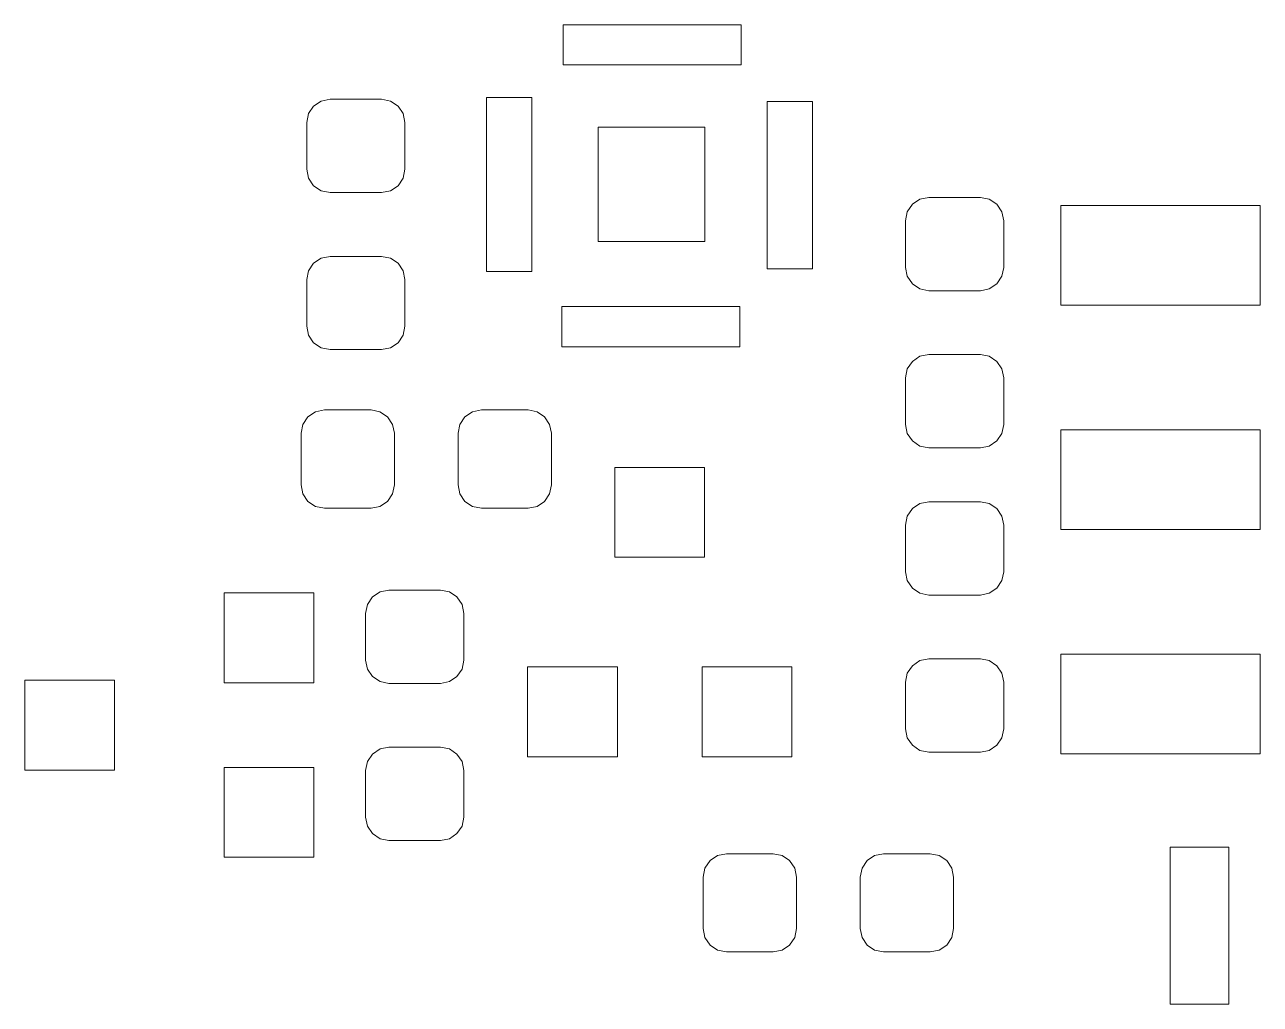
# Model space of a CAD drawing. Header units: millimetres. Extents: x -38 to 35, y -96 to 126.
# Drawn here: x -37.5 to -24.92, y -88.45 to -78.47 of the extents above; entities that cross this region are included whole.
import ezdxf

# ---------------------------------------------------------------- set-up
doc = ezdxf.new("R2010")
doc.units = ezdxf.units.MM
doc.header["$MEASUREMENT"] = 0
doc.layers.add('Layer 1', color=7, linetype='Continuous')

msp = doc.modelspace()

# ---------------------------------------------------------------- linework, layer by layer
at = {"layer": 'Layer 1', "color": 250, "lineweight": 20}
for points in [[(-30.2061, -78.8818), (-30.2061, -78.8818), (-32.0186, -78.8818), (-32.0186, -78.8818), (-32.0186, -78.8818), (-32.0186, -78.8818), (-32.0186, -78.4716), (-32.0186, -78.4716), (-32.0186, -78.4716), (-32.0186, -78.4716), (-30.2061, -78.4716), (-30.2061, -78.4716), (-30.2061, -78.4716), (-30.2061, -78.4716), (-30.2061, -78.8818), (-30.2061, -78.8818)], [(-32.3361, -80.9852), (-32.3361, -80.9852), (-32.7991, -80.9852), (-32.7991, -80.9852), (-32.7991, -80.9852), (-32.7991, -80.9852), (-32.7991, -79.2124), (-32.7991, -79.2124), (-32.7991, -79.2124), (-32.7991, -79.2124), (-32.3361, -79.2124), (-32.3361, -79.2124), (-32.3361, -79.2124), (-32.3361, -79.2124), (-32.3361, -80.9852), (-32.3361, -80.9852)], [(-29.4785, -80.9586), (-29.4785, -80.9586), (-29.9415, -80.9586), (-29.9415, -80.9586), (-29.9415, -80.9586), (-29.9415, -80.9586), (-29.9415, -79.2521), (-29.9415, -79.2521), (-29.9415, -79.2521), (-29.9415, -79.2521), (-29.4785, -79.2521), (-29.4785, -79.2521), (-29.4785, -79.2521), (-29.4785, -79.2521), (-29.4785, -80.9586), (-29.4785, -80.9586)], [(-30.5765, -80.6808), (-30.5765, -80.6808), (-31.6613, -80.6808), (-31.6613, -80.6808), (-31.6613, -80.6808), (-31.6613, -80.6808), (-31.6613, -79.5166), (-31.6613, -79.5166), (-31.6613, -79.5166), (-31.6613, -79.5166), (-30.5765, -79.5166), (-30.5765, -79.5166), (-30.5765, -79.5166), (-30.5765, -79.5166), (-30.5765, -80.6808), (-30.5765, -80.6808)], [(-30.2193, -81.7525), (-30.2193, -81.7525), (-32.0318, -81.7525), (-32.0318, -81.7525), (-32.0318, -81.7525), (-32.0318, -81.7525), (-32.0318, -81.3423), (-32.0318, -81.3423), (-32.0318, -81.3423), (-32.0318, -81.3423), (-30.2193, -81.3423), (-30.2193, -81.3423), (-30.2193, -81.3423), (-30.2193, -81.3423), (-30.2193, -81.7525), (-30.2193, -81.7525)]]:
    msp.add_open_spline(points, degree=3, knots=[0, 0, 0, 0, 0.2, 0.2, 0.2, 0.2, 0.4, 0.4, 0.4, 0.4, 0.6, 0.6, 0.6, 0.6, 1, 1, 1, 1], dxfattribs=at)
at = {"layer": 'Layer 1', "lineweight": 9}
for points, knots in [([(-33.8678, -80.181), (-33.8678, -80.181), (-33.7769, -80.1629), (-33.7769, -80.1629), (-33.7769, -80.1629), (-33.7769, -80.1629), (-33.6999, -80.1114), (-33.6999, -80.1114), (-33.6999, -80.1114), (-33.6999, -80.1114), (-33.6484, -80.0344), (-33.6484, -80.0344), (-33.6484, -80.0344), (-33.6484, -80.0344), (-33.6303, -79.9435), (-33.6303, -79.9435), (-33.6303, -79.9435), (-33.6303, -79.9435), (-33.6303, -79.4685), (-33.6303, -79.4685), (-33.6303, -79.4685), (-33.6303, -79.4685), (-33.6484, -79.3776), (-33.6484, -79.3776), (-33.6484, -79.3776), (-33.6484, -79.3776), (-33.6999, -79.3006), (-33.6999, -79.3006), (-33.6999, -79.3006), (-33.6999, -79.3006), (-33.7769, -79.2491), (-33.7769, -79.2491), (-33.7769, -79.2491), (-33.7769, -79.2491), (-33.8678, -79.231), (-33.8678, -79.231), (-33.8678, -79.231), (-33.8678, -79.231), (-34.3928, -79.231), (-34.3928, -79.231), (-34.3928, -79.231), (-34.3928, -79.231), (-34.4837, -79.2491), (-34.4837, -79.2491), (-34.4837, -79.2491), (-34.4837, -79.2491), (-34.5607, -79.3006), (-34.5607, -79.3006), (-34.5607, -79.3006), (-34.5607, -79.3006), (-34.6122, -79.3776), (-34.6122, -79.3776), (-34.6122, -79.3776), (-34.6122, -79.3776), (-34.6303, -79.4685), (-34.6303, -79.4685), (-34.6303, -79.4685), (-34.6303, -79.4685), (-34.6303, -79.9435), (-34.6303, -79.9435), (-34.6303, -79.9435), (-34.6303, -79.9435), (-34.6122, -80.0344), (-34.6122, -80.0344), (-34.6122, -80.0344), (-34.6122, -80.0344), (-34.5607, -80.1114), (-34.5607, -80.1114), (-34.5607, -80.1114), (-34.5607, -80.1114), (-34.4837, -80.1629), (-34.4837, -80.1629), (-34.4837, -80.1629), (-34.4837, -80.1629), (-34.3928, -80.181), (-34.3928, -80.181), (-34.3928, -80.181), (-34.3928, -80.181), (-33.8678, -80.181), (-33.8678, -80.181)], [0, 0, 0, 0, 0.047619, 0.047619, 0.047619, 0.047619, 0.0952381, 0.0952381, 0.0952381, 0.0952381, 0.1428571, 0.1428571, 0.1428571, 0.1428571, 0.1904762, 0.1904762, 0.1904762, 0.1904762, 0.2380952, 0.2380952, 0.2380952, 0.2380952, 0.2857143, 0.2857143, 0.2857143, 0.2857143, 0.3333333, 0.3333333, 0.3333333, 0.3333333, 0.3809524, 0.3809524, 0.3809524, 0.3809524, 0.4285714, 0.4285714, 0.4285714, 0.4285714, 0.4761905, 0.4761905, 0.4761905, 0.4761905, 0.5238095, 0.5238095, 0.5238095, 0.5238095, 0.5714286, 0.5714286, 0.5714286, 0.5714286, 0.6190476, 0.6190476, 0.6190476, 0.6190476, 0.6666667, 0.6666667, 0.6666667, 0.6666667, 0.7142857, 0.7142857, 0.7142857, 0.7142857, 0.7619048, 0.7619048, 0.7619048, 0.7619048, 0.8095238, 0.8095238, 0.8095238, 0.8095238, 0.8571429, 0.8571429, 0.8571429, 0.8571429, 0.9047619, 0.9047619, 0.9047619, 0.9047619, 1, 1, 1, 1]), ([(-27.7678, -81.181), (-27.7678, -81.181), (-27.6769, -81.1629), (-27.6769, -81.1629), (-27.6769, -81.1629), (-27.6769, -81.1629), (-27.5999, -81.1114), (-27.5999, -81.1114), (-27.5999, -81.1114), (-27.5999, -81.1114), (-27.5484, -81.0344), (-27.5484, -81.0344), (-27.5484, -81.0344), (-27.5484, -81.0344), (-27.5303, -80.9435), (-27.5303, -80.9435), (-27.5303, -80.9435), (-27.5303, -80.9435), (-27.5303, -80.4685), (-27.5303, -80.4685), (-27.5303, -80.4685), (-27.5303, -80.4685), (-27.5484, -80.3776), (-27.5484, -80.3776), (-27.5484, -80.3776), (-27.5484, -80.3776), (-27.5999, -80.3006), (-27.5999, -80.3006), (-27.5999, -80.3006), (-27.5999, -80.3006), (-27.6769, -80.2491), (-27.6769, -80.2491), (-27.6769, -80.2491), (-27.6769, -80.2491), (-27.7678, -80.231), (-27.7678, -80.231), (-27.7678, -80.231), (-27.7678, -80.231), (-28.2928, -80.231), (-28.2928, -80.231), (-28.2928, -80.231), (-28.2928, -80.231), (-28.3837, -80.2491), (-28.3837, -80.2491), (-28.3837, -80.2491), (-28.3837, -80.2491), (-28.4607, -80.3006), (-28.4607, -80.3006), (-28.4607, -80.3006), (-28.4607, -80.3006), (-28.5122, -80.3776), (-28.5122, -80.3776), (-28.5122, -80.3776), (-28.5122, -80.3776), (-28.5303, -80.4685), (-28.5303, -80.4685), (-28.5303, -80.4685), (-28.5303, -80.4685), (-28.5303, -80.9435), (-28.5303, -80.9435), (-28.5303, -80.9435), (-28.5303, -80.9435), (-28.5122, -81.0344), (-28.5122, -81.0344), (-28.5122, -81.0344), (-28.5122, -81.0344), (-28.4607, -81.1114), (-28.4607, -81.1114), (-28.4607, -81.1114), (-28.4607, -81.1114), (-28.3837, -81.1629), (-28.3837, -81.1629), (-28.3837, -81.1629), (-28.3837, -81.1629), (-28.2928, -81.181), (-28.2928, -81.181), (-28.2928, -81.181), (-28.2928, -81.181), (-27.7678, -81.181), (-27.7678, -81.181)], [0, 0, 0, 0, 0.047619, 0.047619, 0.047619, 0.047619, 0.0952381, 0.0952381, 0.0952381, 0.0952381, 0.1428571, 0.1428571, 0.1428571, 0.1428571, 0.1904762, 0.1904762, 0.1904762, 0.1904762, 0.2380952, 0.2380952, 0.2380952, 0.2380952, 0.2857143, 0.2857143, 0.2857143, 0.2857143, 0.3333333, 0.3333333, 0.3333333, 0.3333333, 0.3809524, 0.3809524, 0.3809524, 0.3809524, 0.4285714, 0.4285714, 0.4285714, 0.4285714, 0.4761905, 0.4761905, 0.4761905, 0.4761905, 0.5238095, 0.5238095, 0.5238095, 0.5238095, 0.5714286, 0.5714286, 0.5714286, 0.5714286, 0.6190476, 0.6190476, 0.6190476, 0.6190476, 0.6666667, 0.6666667, 0.6666667, 0.6666667, 0.7142857, 0.7142857, 0.7142857, 0.7142857, 0.7619048, 0.7619048, 0.7619048, 0.7619048, 0.8095238, 0.8095238, 0.8095238, 0.8095238, 0.8571429, 0.8571429, 0.8571429, 0.8571429, 0.9047619, 0.9047619, 0.9047619, 0.9047619, 1, 1, 1, 1]), ([(-24.9163, -80.312), (-24.9163, -80.312), (-26.9483, -80.312), (-26.9483, -80.312), (-26.9483, -80.312), (-26.9483, -80.312), (-26.9483, -81.328), (-26.9483, -81.328), (-26.9483, -81.328), (-26.9483, -81.328), (-24.9163, -81.328), (-24.9163, -81.328), (-24.9163, -81.328), (-24.9163, -81.328), (-24.9163, -80.312), (-24.9163, -80.312)], [0, 0, 0, 0, 0.2, 0.2, 0.2, 0.2, 0.4, 0.4, 0.4, 0.4, 0.6, 0.6, 0.6, 0.6, 1, 1, 1, 1]), ([(-33.8678, -81.781), (-33.8678, -81.781), (-33.7769, -81.7629), (-33.7769, -81.7629), (-33.7769, -81.7629), (-33.7769, -81.7629), (-33.6999, -81.7114), (-33.6999, -81.7114), (-33.6999, -81.7114), (-33.6999, -81.7114), (-33.6484, -81.6344), (-33.6484, -81.6344), (-33.6484, -81.6344), (-33.6484, -81.6344), (-33.6303, -81.5435), (-33.6303, -81.5435), (-33.6303, -81.5435), (-33.6303, -81.5435), (-33.6303, -81.0685), (-33.6303, -81.0685), (-33.6303, -81.0685), (-33.6303, -81.0685), (-33.6484, -80.9776), (-33.6484, -80.9776), (-33.6484, -80.9776), (-33.6484, -80.9776), (-33.6999, -80.9006), (-33.6999, -80.9006), (-33.6999, -80.9006), (-33.6999, -80.9006), (-33.7769, -80.8491), (-33.7769, -80.8491), (-33.7769, -80.8491), (-33.7769, -80.8491), (-33.8678, -80.831), (-33.8678, -80.831), (-33.8678, -80.831), (-33.8678, -80.831), (-34.3928, -80.831), (-34.3928, -80.831), (-34.3928, -80.831), (-34.3928, -80.831), (-34.4837, -80.8491), (-34.4837, -80.8491), (-34.4837, -80.8491), (-34.4837, -80.8491), (-34.5607, -80.9006), (-34.5607, -80.9006), (-34.5607, -80.9006), (-34.5607, -80.9006), (-34.6122, -80.9776), (-34.6122, -80.9776), (-34.6122, -80.9776), (-34.6122, -80.9776), (-34.6303, -81.0685), (-34.6303, -81.0685), (-34.6303, -81.0685), (-34.6303, -81.0685), (-34.6303, -81.5435), (-34.6303, -81.5435), (-34.6303, -81.5435), (-34.6303, -81.5435), (-34.6122, -81.6344), (-34.6122, -81.6344), (-34.6122, -81.6344), (-34.6122, -81.6344), (-34.5607, -81.7114), (-34.5607, -81.7114), (-34.5607, -81.7114), (-34.5607, -81.7114), (-34.4837, -81.7629), (-34.4837, -81.7629), (-34.4837, -81.7629), (-34.4837, -81.7629), (-34.3928, -81.781), (-34.3928, -81.781), (-34.3928, -81.781), (-34.3928, -81.781), (-33.8678, -81.781), (-33.8678, -81.781)], [0, 0, 0, 0, 0.047619, 0.047619, 0.047619, 0.047619, 0.0952381, 0.0952381, 0.0952381, 0.0952381, 0.1428571, 0.1428571, 0.1428571, 0.1428571, 0.1904762, 0.1904762, 0.1904762, 0.1904762, 0.2380952, 0.2380952, 0.2380952, 0.2380952, 0.2857143, 0.2857143, 0.2857143, 0.2857143, 0.3333333, 0.3333333, 0.3333333, 0.3333333, 0.3809524, 0.3809524, 0.3809524, 0.3809524, 0.4285714, 0.4285714, 0.4285714, 0.4285714, 0.4761905, 0.4761905, 0.4761905, 0.4761905, 0.5238095, 0.5238095, 0.5238095, 0.5238095, 0.5714286, 0.5714286, 0.5714286, 0.5714286, 0.6190476, 0.6190476, 0.6190476, 0.6190476, 0.6666667, 0.6666667, 0.6666667, 0.6666667, 0.7142857, 0.7142857, 0.7142857, 0.7142857, 0.7619048, 0.7619048, 0.7619048, 0.7619048, 0.8095238, 0.8095238, 0.8095238, 0.8095238, 0.8571429, 0.8571429, 0.8571429, 0.8571429, 0.9047619, 0.9047619, 0.9047619, 0.9047619, 1, 1, 1, 1]), ([(-27.7678, -82.781), (-27.7678, -82.781), (-27.6769, -82.7629), (-27.6769, -82.7629), (-27.6769, -82.7629), (-27.6769, -82.7629), (-27.5999, -82.7114), (-27.5999, -82.7114), (-27.5999, -82.7114), (-27.5999, -82.7114), (-27.5484, -82.6344), (-27.5484, -82.6344), (-27.5484, -82.6344), (-27.5484, -82.6344), (-27.5303, -82.5435), (-27.5303, -82.5435), (-27.5303, -82.5435), (-27.5303, -82.5435), (-27.5303, -82.0685), (-27.5303, -82.0685), (-27.5303, -82.0685), (-27.5303, -82.0685), (-27.5484, -81.9776), (-27.5484, -81.9776), (-27.5484, -81.9776), (-27.5484, -81.9776), (-27.5999, -81.9006), (-27.5999, -81.9006), (-27.5999, -81.9006), (-27.5999, -81.9006), (-27.6769, -81.8491), (-27.6769, -81.8491), (-27.6769, -81.8491), (-27.6769, -81.8491), (-27.7678, -81.831), (-27.7678, -81.831), (-27.7678, -81.831), (-27.7678, -81.831), (-28.2928, -81.831), (-28.2928, -81.831), (-28.2928, -81.831), (-28.2928, -81.831), (-28.3837, -81.8491), (-28.3837, -81.8491), (-28.3837, -81.8491), (-28.3837, -81.8491), (-28.4607, -81.9006), (-28.4607, -81.9006), (-28.4607, -81.9006), (-28.4607, -81.9006), (-28.5122, -81.9776), (-28.5122, -81.9776), (-28.5122, -81.9776), (-28.5122, -81.9776), (-28.5303, -82.0685), (-28.5303, -82.0685), (-28.5303, -82.0685), (-28.5303, -82.0685), (-28.5303, -82.5435), (-28.5303, -82.5435), (-28.5303, -82.5435), (-28.5303, -82.5435), (-28.5122, -82.6344), (-28.5122, -82.6344), (-28.5122, -82.6344), (-28.5122, -82.6344), (-28.4607, -82.7114), (-28.4607, -82.7114), (-28.4607, -82.7114), (-28.4607, -82.7114), (-28.3837, -82.7629), (-28.3837, -82.7629), (-28.3837, -82.7629), (-28.3837, -82.7629), (-28.2928, -82.781), (-28.2928, -82.781), (-28.2928, -82.781), (-28.2928, -82.781), (-27.7678, -82.781), (-27.7678, -82.781)], [0, 0, 0, 0, 0.047619, 0.047619, 0.047619, 0.047619, 0.0952381, 0.0952381, 0.0952381, 0.0952381, 0.1428571, 0.1428571, 0.1428571, 0.1428571, 0.1904762, 0.1904762, 0.1904762, 0.1904762, 0.2380952, 0.2380952, 0.2380952, 0.2380952, 0.2857143, 0.2857143, 0.2857143, 0.2857143, 0.3333333, 0.3333333, 0.3333333, 0.3333333, 0.3809524, 0.3809524, 0.3809524, 0.3809524, 0.4285714, 0.4285714, 0.4285714, 0.4285714, 0.4761905, 0.4761905, 0.4761905, 0.4761905, 0.5238095, 0.5238095, 0.5238095, 0.5238095, 0.5714286, 0.5714286, 0.5714286, 0.5714286, 0.6190476, 0.6190476, 0.6190476, 0.6190476, 0.6666667, 0.6666667, 0.6666667, 0.6666667, 0.7142857, 0.7142857, 0.7142857, 0.7142857, 0.7619048, 0.7619048, 0.7619048, 0.7619048, 0.8095238, 0.8095238, 0.8095238, 0.8095238, 0.8571429, 0.8571429, 0.8571429, 0.8571429, 0.9047619, 0.9047619, 0.9047619, 0.9047619, 1, 1, 1, 1]), ([(-34.6878, -83.1586), (-34.6878, -83.1586), (-34.6697, -83.2495), (-34.6697, -83.2495), (-34.6697, -83.2495), (-34.6697, -83.2495), (-34.6182, -83.3265), (-34.6182, -83.3265), (-34.6182, -83.3265), (-34.6182, -83.3265), (-34.5412, -83.378), (-34.5412, -83.378), (-34.5412, -83.378), (-34.5412, -83.378), (-34.4503, -83.3961), (-34.4503, -83.3961), (-34.4503, -83.3961), (-34.4503, -83.3961), (-33.9753, -83.3961), (-33.9753, -83.3961), (-33.9753, -83.3961), (-33.9753, -83.3961), (-33.8844, -83.378), (-33.8844, -83.378), (-33.8844, -83.378), (-33.8844, -83.378), (-33.8074, -83.3265), (-33.8074, -83.3265), (-33.8074, -83.3265), (-33.8074, -83.3265), (-33.7559, -83.2495), (-33.7559, -83.2495), (-33.7559, -83.2495), (-33.7559, -83.2495), (-33.7378, -83.1586), (-33.7378, -83.1586), (-33.7378, -83.1586), (-33.7378, -83.1586), (-33.7378, -82.6336), (-33.7378, -82.6336), (-33.7378, -82.6336), (-33.7378, -82.6336), (-33.7559, -82.5427), (-33.7559, -82.5427), (-33.7559, -82.5427), (-33.7559, -82.5427), (-33.8074, -82.4657), (-33.8074, -82.4657), (-33.8074, -82.4657), (-33.8074, -82.4657), (-33.8844, -82.4142), (-33.8844, -82.4142), (-33.8844, -82.4142), (-33.8844, -82.4142), (-33.9753, -82.3961), (-33.9753, -82.3961), (-33.9753, -82.3961), (-33.9753, -82.3961), (-34.4503, -82.3961), (-34.4503, -82.3961), (-34.4503, -82.3961), (-34.4503, -82.3961), (-34.5412, -82.4142), (-34.5412, -82.4142), (-34.5412, -82.4142), (-34.5412, -82.4142), (-34.6182, -82.4657), (-34.6182, -82.4657), (-34.6182, -82.4657), (-34.6182, -82.4657), (-34.6697, -82.5427), (-34.6697, -82.5427), (-34.6697, -82.5427), (-34.6697, -82.5427), (-34.6878, -82.6336), (-34.6878, -82.6336), (-34.6878, -82.6336), (-34.6878, -82.6336), (-34.6878, -83.1586), (-34.6878, -83.1586)], [0, 0, 0, 0, 0.047619, 0.047619, 0.047619, 0.047619, 0.0952381, 0.0952381, 0.0952381, 0.0952381, 0.1428571, 0.1428571, 0.1428571, 0.1428571, 0.1904762, 0.1904762, 0.1904762, 0.1904762, 0.2380952, 0.2380952, 0.2380952, 0.2380952, 0.2857143, 0.2857143, 0.2857143, 0.2857143, 0.3333333, 0.3333333, 0.3333333, 0.3333333, 0.3809524, 0.3809524, 0.3809524, 0.3809524, 0.4285714, 0.4285714, 0.4285714, 0.4285714, 0.4761905, 0.4761905, 0.4761905, 0.4761905, 0.5238095, 0.5238095, 0.5238095, 0.5238095, 0.5714286, 0.5714286, 0.5714286, 0.5714286, 0.6190476, 0.6190476, 0.6190476, 0.6190476, 0.6666667, 0.6666667, 0.6666667, 0.6666667, 0.7142857, 0.7142857, 0.7142857, 0.7142857, 0.7619048, 0.7619048, 0.7619048, 0.7619048, 0.8095238, 0.8095238, 0.8095238, 0.8095238, 0.8571429, 0.8571429, 0.8571429, 0.8571429, 0.9047619, 0.9047619, 0.9047619, 0.9047619, 1, 1, 1, 1]), ([(-33.0878, -83.1586), (-33.0878, -83.1586), (-33.0697, -83.2495), (-33.0697, -83.2495), (-33.0697, -83.2495), (-33.0697, -83.2495), (-33.0182, -83.3265), (-33.0182, -83.3265), (-33.0182, -83.3265), (-33.0182, -83.3265), (-32.9412, -83.378), (-32.9412, -83.378), (-32.9412, -83.378), (-32.9412, -83.378), (-32.8503, -83.3961), (-32.8503, -83.3961), (-32.8503, -83.3961), (-32.8503, -83.3961), (-32.3753, -83.3961), (-32.3753, -83.3961), (-32.3753, -83.3961), (-32.3753, -83.3961), (-32.2844, -83.378), (-32.2844, -83.378), (-32.2844, -83.378), (-32.2844, -83.378), (-32.2074, -83.3265), (-32.2074, -83.3265), (-32.2074, -83.3265), (-32.2074, -83.3265), (-32.1559, -83.2495), (-32.1559, -83.2495), (-32.1559, -83.2495), (-32.1559, -83.2495), (-32.1378, -83.1586), (-32.1378, -83.1586), (-32.1378, -83.1586), (-32.1378, -83.1586), (-32.1378, -82.6336), (-32.1378, -82.6336), (-32.1378, -82.6336), (-32.1378, -82.6336), (-32.1559, -82.5427), (-32.1559, -82.5427), (-32.1559, -82.5427), (-32.1559, -82.5427), (-32.2074, -82.4657), (-32.2074, -82.4657), (-32.2074, -82.4657), (-32.2074, -82.4657), (-32.2844, -82.4142), (-32.2844, -82.4142), (-32.2844, -82.4142), (-32.2844, -82.4142), (-32.3753, -82.3961), (-32.3753, -82.3961), (-32.3753, -82.3961), (-32.3753, -82.3961), (-32.8503, -82.3961), (-32.8503, -82.3961), (-32.8503, -82.3961), (-32.8503, -82.3961), (-32.9412, -82.4142), (-32.9412, -82.4142), (-32.9412, -82.4142), (-32.9412, -82.4142), (-33.0182, -82.4657), (-33.0182, -82.4657), (-33.0182, -82.4657), (-33.0182, -82.4657), (-33.0697, -82.5427), (-33.0697, -82.5427), (-33.0697, -82.5427), (-33.0697, -82.5427), (-33.0878, -82.6336), (-33.0878, -82.6336), (-33.0878, -82.6336), (-33.0878, -82.6336), (-33.0878, -83.1586), (-33.0878, -83.1586)], [0, 0, 0, 0, 0.047619, 0.047619, 0.047619, 0.047619, 0.0952381, 0.0952381, 0.0952381, 0.0952381, 0.1428571, 0.1428571, 0.1428571, 0.1428571, 0.1904762, 0.1904762, 0.1904762, 0.1904762, 0.2380952, 0.2380952, 0.2380952, 0.2380952, 0.2857143, 0.2857143, 0.2857143, 0.2857143, 0.3333333, 0.3333333, 0.3333333, 0.3333333, 0.3809524, 0.3809524, 0.3809524, 0.3809524, 0.4285714, 0.4285714, 0.4285714, 0.4285714, 0.4761905, 0.4761905, 0.4761905, 0.4761905, 0.5238095, 0.5238095, 0.5238095, 0.5238095, 0.5714286, 0.5714286, 0.5714286, 0.5714286, 0.6190476, 0.6190476, 0.6190476, 0.6190476, 0.6666667, 0.6666667, 0.6666667, 0.6666667, 0.7142857, 0.7142857, 0.7142857, 0.7142857, 0.7619048, 0.7619048, 0.7619048, 0.7619048, 0.8095238, 0.8095238, 0.8095238, 0.8095238, 0.8571429, 0.8571429, 0.8571429, 0.8571429, 0.9047619, 0.9047619, 0.9047619, 0.9047619, 1, 1, 1, 1]), ([(-24.9163, -82.598), (-24.9163, -82.598), (-26.9483, -82.598), (-26.9483, -82.598), (-26.9483, -82.598), (-26.9483, -82.598), (-26.9483, -83.614), (-26.9483, -83.614), (-26.9483, -83.614), (-26.9483, -83.614), (-24.9163, -83.614), (-24.9163, -83.614), (-24.9163, -83.614), (-24.9163, -83.614), (-24.9163, -82.598), (-24.9163, -82.598)], [0, 0, 0, 0, 0.2, 0.2, 0.2, 0.2, 0.4, 0.4, 0.4, 0.4, 0.6, 0.6, 0.6, 0.6, 1, 1, 1, 1]), ([(-30.5766, -83.8955), (-30.5766, -83.8955), (-30.5766, -82.9811), (-30.5766, -82.9811), (-30.5766, -82.9811), (-30.5766, -82.9811), (-31.491, -82.9811), (-31.491, -82.9811), (-31.491, -82.9811), (-31.491, -82.9811), (-31.491, -83.8955), (-31.491, -83.8955), (-31.491, -83.8955), (-31.491, -83.8955), (-30.5766, -83.8955), (-30.5766, -83.8955)], [0, 0, 0, 0, 0.2, 0.2, 0.2, 0.2, 0.4, 0.4, 0.4, 0.4, 0.6, 0.6, 0.6, 0.6, 1, 1, 1, 1]), ([(-27.7678, -84.281), (-27.7678, -84.281), (-27.6769, -84.2629), (-27.6769, -84.2629), (-27.6769, -84.2629), (-27.6769, -84.2629), (-27.5999, -84.2114), (-27.5999, -84.2114), (-27.5999, -84.2114), (-27.5999, -84.2114), (-27.5484, -84.1344), (-27.5484, -84.1344), (-27.5484, -84.1344), (-27.5484, -84.1344), (-27.5303, -84.0435), (-27.5303, -84.0435), (-27.5303, -84.0435), (-27.5303, -84.0435), (-27.5303, -83.5685), (-27.5303, -83.5685), (-27.5303, -83.5685), (-27.5303, -83.5685), (-27.5484, -83.4776), (-27.5484, -83.4776), (-27.5484, -83.4776), (-27.5484, -83.4776), (-27.5999, -83.4006), (-27.5999, -83.4006), (-27.5999, -83.4006), (-27.5999, -83.4006), (-27.6769, -83.3491), (-27.6769, -83.3491), (-27.6769, -83.3491), (-27.6769, -83.3491), (-27.7678, -83.331), (-27.7678, -83.331), (-27.7678, -83.331), (-27.7678, -83.331), (-28.2928, -83.331), (-28.2928, -83.331), (-28.2928, -83.331), (-28.2928, -83.331), (-28.3837, -83.3491), (-28.3837, -83.3491), (-28.3837, -83.3491), (-28.3837, -83.3491), (-28.4607, -83.4006), (-28.4607, -83.4006), (-28.4607, -83.4006), (-28.4607, -83.4006), (-28.5122, -83.4776), (-28.5122, -83.4776), (-28.5122, -83.4776), (-28.5122, -83.4776), (-28.5303, -83.5685), (-28.5303, -83.5685), (-28.5303, -83.5685), (-28.5303, -83.5685), (-28.5303, -84.0435), (-28.5303, -84.0435), (-28.5303, -84.0435), (-28.5303, -84.0435), (-28.5122, -84.1344), (-28.5122, -84.1344), (-28.5122, -84.1344), (-28.5122, -84.1344), (-28.4607, -84.2114), (-28.4607, -84.2114), (-28.4607, -84.2114), (-28.4607, -84.2114), (-28.3837, -84.2629), (-28.3837, -84.2629), (-28.3837, -84.2629), (-28.3837, -84.2629), (-28.2928, -84.281), (-28.2928, -84.281), (-28.2928, -84.281), (-28.2928, -84.281), (-27.7678, -84.281), (-27.7678, -84.281)], [0, 0, 0, 0, 0.047619, 0.047619, 0.047619, 0.047619, 0.0952381, 0.0952381, 0.0952381, 0.0952381, 0.1428571, 0.1428571, 0.1428571, 0.1428571, 0.1904762, 0.1904762, 0.1904762, 0.1904762, 0.2380952, 0.2380952, 0.2380952, 0.2380952, 0.2857143, 0.2857143, 0.2857143, 0.2857143, 0.3333333, 0.3333333, 0.3333333, 0.3333333, 0.3809524, 0.3809524, 0.3809524, 0.3809524, 0.4285714, 0.4285714, 0.4285714, 0.4285714, 0.4761905, 0.4761905, 0.4761905, 0.4761905, 0.5238095, 0.5238095, 0.5238095, 0.5238095, 0.5714286, 0.5714286, 0.5714286, 0.5714286, 0.6190476, 0.6190476, 0.6190476, 0.6190476, 0.6666667, 0.6666667, 0.6666667, 0.6666667, 0.7142857, 0.7142857, 0.7142857, 0.7142857, 0.7619048, 0.7619048, 0.7619048, 0.7619048, 0.8095238, 0.8095238, 0.8095238, 0.8095238, 0.8571429, 0.8571429, 0.8571429, 0.8571429, 0.9047619, 0.9047619, 0.9047619, 0.9047619, 1, 1, 1, 1]), ([(-34.5571, -84.2598), (-34.5571, -84.2598), (-35.4715, -84.2598), (-35.4715, -84.2598), (-35.4715, -84.2598), (-35.4715, -84.2598), (-35.4715, -85.1742), (-35.4715, -85.1742), (-35.4715, -85.1742), (-35.4715, -85.1742), (-34.5571, -85.1742), (-34.5571, -85.1742), (-34.5571, -85.1742), (-34.5571, -85.1742), (-34.5571, -84.2598), (-34.5571, -84.2598)], [0, 0, 0, 0, 0.2, 0.2, 0.2, 0.2, 0.4, 0.4, 0.4, 0.4, 0.6, 0.6, 0.6, 0.6, 1, 1, 1, 1]), ([(-33.7928, -84.231), (-33.7928, -84.231), (-33.8837, -84.2491), (-33.8837, -84.2491), (-33.8837, -84.2491), (-33.8837, -84.2491), (-33.9607, -84.3006), (-33.9607, -84.3006), (-33.9607, -84.3006), (-33.9607, -84.3006), (-34.0122, -84.3776), (-34.0122, -84.3776), (-34.0122, -84.3776), (-34.0122, -84.3776), (-34.0303, -84.4685), (-34.0303, -84.4685), (-34.0303, -84.4685), (-34.0303, -84.4685), (-34.0303, -84.9435), (-34.0303, -84.9435), (-34.0303, -84.9435), (-34.0303, -84.9435), (-34.0122, -85.0344), (-34.0122, -85.0344), (-34.0122, -85.0344), (-34.0122, -85.0344), (-33.9607, -85.1114), (-33.9607, -85.1114), (-33.9607, -85.1114), (-33.9607, -85.1114), (-33.8837, -85.1629), (-33.8837, -85.1629), (-33.8837, -85.1629), (-33.8837, -85.1629), (-33.7928, -85.181), (-33.7928, -85.181), (-33.7928, -85.181), (-33.7928, -85.181), (-33.2678, -85.181), (-33.2678, -85.181), (-33.2678, -85.181), (-33.2678, -85.181), (-33.1769, -85.1629), (-33.1769, -85.1629), (-33.1769, -85.1629), (-33.1769, -85.1629), (-33.0999, -85.1114), (-33.0999, -85.1114), (-33.0999, -85.1114), (-33.0999, -85.1114), (-33.0484, -85.0344), (-33.0484, -85.0344), (-33.0484, -85.0344), (-33.0484, -85.0344), (-33.0303, -84.9435), (-33.0303, -84.9435), (-33.0303, -84.9435), (-33.0303, -84.9435), (-33.0303, -84.4685), (-33.0303, -84.4685), (-33.0303, -84.4685), (-33.0303, -84.4685), (-33.0484, -84.3776), (-33.0484, -84.3776), (-33.0484, -84.3776), (-33.0484, -84.3776), (-33.0999, -84.3006), (-33.0999, -84.3006), (-33.0999, -84.3006), (-33.0999, -84.3006), (-33.1769, -84.2491), (-33.1769, -84.2491), (-33.1769, -84.2491), (-33.1769, -84.2491), (-33.2678, -84.231), (-33.2678, -84.231), (-33.2678, -84.231), (-33.2678, -84.231), (-33.7928, -84.231), (-33.7928, -84.231)], [0, 0, 0, 0, 0.047619, 0.047619, 0.047619, 0.047619, 0.0952381, 0.0952381, 0.0952381, 0.0952381, 0.1428571, 0.1428571, 0.1428571, 0.1428571, 0.1904762, 0.1904762, 0.1904762, 0.1904762, 0.2380952, 0.2380952, 0.2380952, 0.2380952, 0.2857143, 0.2857143, 0.2857143, 0.2857143, 0.3333333, 0.3333333, 0.3333333, 0.3333333, 0.3809524, 0.3809524, 0.3809524, 0.3809524, 0.4285714, 0.4285714, 0.4285714, 0.4285714, 0.4761905, 0.4761905, 0.4761905, 0.4761905, 0.5238095, 0.5238095, 0.5238095, 0.5238095, 0.5714286, 0.5714286, 0.5714286, 0.5714286, 0.6190476, 0.6190476, 0.6190476, 0.6190476, 0.6666667, 0.6666667, 0.6666667, 0.6666667, 0.7142857, 0.7142857, 0.7142857, 0.7142857, 0.7619048, 0.7619048, 0.7619048, 0.7619048, 0.8095238, 0.8095238, 0.8095238, 0.8095238, 0.8571429, 0.8571429, 0.8571429, 0.8571429, 0.9047619, 0.9047619, 0.9047619, 0.9047619, 1, 1, 1, 1]), ([(-27.7678, -85.881), (-27.7678, -85.881), (-27.6769, -85.8629), (-27.6769, -85.8629), (-27.6769, -85.8629), (-27.6769, -85.8629), (-27.5999, -85.8114), (-27.5999, -85.8114), (-27.5999, -85.8114), (-27.5999, -85.8114), (-27.5484, -85.7344), (-27.5484, -85.7344), (-27.5484, -85.7344), (-27.5484, -85.7344), (-27.5303, -85.6435), (-27.5303, -85.6435), (-27.5303, -85.6435), (-27.5303, -85.6435), (-27.5303, -85.1685), (-27.5303, -85.1685), (-27.5303, -85.1685), (-27.5303, -85.1685), (-27.5484, -85.0776), (-27.5484, -85.0776), (-27.5484, -85.0776), (-27.5484, -85.0776), (-27.5999, -85.0006), (-27.5999, -85.0006), (-27.5999, -85.0006), (-27.5999, -85.0006), (-27.6769, -84.9491), (-27.6769, -84.9491), (-27.6769, -84.9491), (-27.6769, -84.9491), (-27.7678, -84.931), (-27.7678, -84.931), (-27.7678, -84.931), (-27.7678, -84.931), (-28.2928, -84.931), (-28.2928, -84.931), (-28.2928, -84.931), (-28.2928, -84.931), (-28.3837, -84.9491), (-28.3837, -84.9491), (-28.3837, -84.9491), (-28.3837, -84.9491), (-28.4607, -85.0006), (-28.4607, -85.0006), (-28.4607, -85.0006), (-28.4607, -85.0006), (-28.5122, -85.0776), (-28.5122, -85.0776), (-28.5122, -85.0776), (-28.5122, -85.0776), (-28.5303, -85.1685), (-28.5303, -85.1685), (-28.5303, -85.1685), (-28.5303, -85.1685), (-28.5303, -85.6435), (-28.5303, -85.6435), (-28.5303, -85.6435), (-28.5303, -85.6435), (-28.5122, -85.7344), (-28.5122, -85.7344), (-28.5122, -85.7344), (-28.5122, -85.7344), (-28.4607, -85.8114), (-28.4607, -85.8114), (-28.4607, -85.8114), (-28.4607, -85.8114), (-28.3837, -85.8629), (-28.3837, -85.8629), (-28.3837, -85.8629), (-28.3837, -85.8629), (-28.2928, -85.881), (-28.2928, -85.881), (-28.2928, -85.881), (-28.2928, -85.881), (-27.7678, -85.881), (-27.7678, -85.881)], [0, 0, 0, 0, 0.047619, 0.047619, 0.047619, 0.047619, 0.0952381, 0.0952381, 0.0952381, 0.0952381, 0.1428571, 0.1428571, 0.1428571, 0.1428571, 0.1904762, 0.1904762, 0.1904762, 0.1904762, 0.2380952, 0.2380952, 0.2380952, 0.2380952, 0.2857143, 0.2857143, 0.2857143, 0.2857143, 0.3333333, 0.3333333, 0.3333333, 0.3333333, 0.3809524, 0.3809524, 0.3809524, 0.3809524, 0.4285714, 0.4285714, 0.4285714, 0.4285714, 0.4761905, 0.4761905, 0.4761905, 0.4761905, 0.5238095, 0.5238095, 0.5238095, 0.5238095, 0.5714286, 0.5714286, 0.5714286, 0.5714286, 0.6190476, 0.6190476, 0.6190476, 0.6190476, 0.6666667, 0.6666667, 0.6666667, 0.6666667, 0.7142857, 0.7142857, 0.7142857, 0.7142857, 0.7619048, 0.7619048, 0.7619048, 0.7619048, 0.8095238, 0.8095238, 0.8095238, 0.8095238, 0.8571429, 0.8571429, 0.8571429, 0.8571429, 0.9047619, 0.9047619, 0.9047619, 0.9047619, 1, 1, 1, 1]), ([(-24.9163, -84.884), (-24.9163, -84.884), (-26.9483, -84.884), (-26.9483, -84.884), (-26.9483, -84.884), (-26.9483, -84.884), (-26.9483, -85.9), (-26.9483, -85.9), (-26.9483, -85.9), (-26.9483, -85.9), (-24.9163, -85.9), (-24.9163, -85.9), (-24.9163, -85.9), (-24.9163, -85.9), (-24.9163, -84.884), (-24.9163, -84.884)], [0, 0, 0, 0, 0.2, 0.2, 0.2, 0.2, 0.4, 0.4, 0.4, 0.4, 0.6, 0.6, 0.6, 0.6, 1, 1, 1, 1]), ([(-31.4656, -85.9275), (-31.4656, -85.9275), (-31.4656, -85.0131), (-31.4656, -85.0131), (-31.4656, -85.0131), (-31.4656, -85.0131), (-32.38, -85.0131), (-32.38, -85.0131), (-32.38, -85.0131), (-32.38, -85.0131), (-32.38, -85.9275), (-32.38, -85.9275), (-32.38, -85.9275), (-32.38, -85.9275), (-31.4656, -85.9275), (-31.4656, -85.9275)], [0, 0, 0, 0, 0.2, 0.2, 0.2, 0.2, 0.4, 0.4, 0.4, 0.4, 0.6, 0.6, 0.6, 0.6, 1, 1, 1, 1]), ([(-29.6876, -85.9275), (-29.6876, -85.9275), (-29.6876, -85.0131), (-29.6876, -85.0131), (-29.6876, -85.0131), (-29.6876, -85.0131), (-30.602, -85.0131), (-30.602, -85.0131), (-30.602, -85.0131), (-30.602, -85.0131), (-30.602, -85.9275), (-30.602, -85.9275), (-30.602, -85.9275), (-30.602, -85.9275), (-29.6876, -85.9275), (-29.6876, -85.9275)], [0, 0, 0, 0, 0.2, 0.2, 0.2, 0.2, 0.4, 0.4, 0.4, 0.4, 0.6, 0.6, 0.6, 0.6, 1, 1, 1, 1]), ([(-36.5891, -85.1488), (-36.5891, -85.1488), (-37.5035, -85.1488), (-37.5035, -85.1488), (-37.5035, -85.1488), (-37.5035, -85.1488), (-37.5035, -86.0632), (-37.5035, -86.0632), (-37.5035, -86.0632), (-37.5035, -86.0632), (-36.5891, -86.0632), (-36.5891, -86.0632), (-36.5891, -86.0632), (-36.5891, -86.0632), (-36.5891, -85.1488), (-36.5891, -85.1488)], [0, 0, 0, 0, 0.2, 0.2, 0.2, 0.2, 0.4, 0.4, 0.4, 0.4, 0.6, 0.6, 0.6, 0.6, 1, 1, 1, 1]), ([(-33.7928, -85.831), (-33.7928, -85.831), (-33.8837, -85.8491), (-33.8837, -85.8491), (-33.8837, -85.8491), (-33.8837, -85.8491), (-33.9607, -85.9006), (-33.9607, -85.9006), (-33.9607, -85.9006), (-33.9607, -85.9006), (-34.0122, -85.9776), (-34.0122, -85.9776), (-34.0122, -85.9776), (-34.0122, -85.9776), (-34.0303, -86.0685), (-34.0303, -86.0685), (-34.0303, -86.0685), (-34.0303, -86.0685), (-34.0303, -86.5435), (-34.0303, -86.5435), (-34.0303, -86.5435), (-34.0303, -86.5435), (-34.0122, -86.6344), (-34.0122, -86.6344), (-34.0122, -86.6344), (-34.0122, -86.6344), (-33.9607, -86.7114), (-33.9607, -86.7114), (-33.9607, -86.7114), (-33.9607, -86.7114), (-33.8837, -86.7629), (-33.8837, -86.7629), (-33.8837, -86.7629), (-33.8837, -86.7629), (-33.7928, -86.781), (-33.7928, -86.781), (-33.7928, -86.781), (-33.7928, -86.781), (-33.2678, -86.781), (-33.2678, -86.781), (-33.2678, -86.781), (-33.2678, -86.781), (-33.1769, -86.7629), (-33.1769, -86.7629), (-33.1769, -86.7629), (-33.1769, -86.7629), (-33.0999, -86.7114), (-33.0999, -86.7114), (-33.0999, -86.7114), (-33.0999, -86.7114), (-33.0484, -86.6344), (-33.0484, -86.6344), (-33.0484, -86.6344), (-33.0484, -86.6344), (-33.0303, -86.5435), (-33.0303, -86.5435), (-33.0303, -86.5435), (-33.0303, -86.5435), (-33.0303, -86.0685), (-33.0303, -86.0685), (-33.0303, -86.0685), (-33.0303, -86.0685), (-33.0484, -85.9776), (-33.0484, -85.9776), (-33.0484, -85.9776), (-33.0484, -85.9776), (-33.0999, -85.9006), (-33.0999, -85.9006), (-33.0999, -85.9006), (-33.0999, -85.9006), (-33.1769, -85.8491), (-33.1769, -85.8491), (-33.1769, -85.8491), (-33.1769, -85.8491), (-33.2678, -85.831), (-33.2678, -85.831), (-33.2678, -85.831), (-33.2678, -85.831), (-33.7928, -85.831), (-33.7928, -85.831)], [0, 0, 0, 0, 0.047619, 0.047619, 0.047619, 0.047619, 0.0952381, 0.0952381, 0.0952381, 0.0952381, 0.1428571, 0.1428571, 0.1428571, 0.1428571, 0.1904762, 0.1904762, 0.1904762, 0.1904762, 0.2380952, 0.2380952, 0.2380952, 0.2380952, 0.2857143, 0.2857143, 0.2857143, 0.2857143, 0.3333333, 0.3333333, 0.3333333, 0.3333333, 0.3809524, 0.3809524, 0.3809524, 0.3809524, 0.4285714, 0.4285714, 0.4285714, 0.4285714, 0.4761905, 0.4761905, 0.4761905, 0.4761905, 0.5238095, 0.5238095, 0.5238095, 0.5238095, 0.5714286, 0.5714286, 0.5714286, 0.5714286, 0.6190476, 0.6190476, 0.6190476, 0.6190476, 0.6666667, 0.6666667, 0.6666667, 0.6666667, 0.7142857, 0.7142857, 0.7142857, 0.7142857, 0.7619048, 0.7619048, 0.7619048, 0.7619048, 0.8095238, 0.8095238, 0.8095238, 0.8095238, 0.8571429, 0.8571429, 0.8571429, 0.8571429, 0.9047619, 0.9047619, 0.9047619, 0.9047619, 1, 1, 1, 1]), ([(-34.5571, -86.0378), (-34.5571, -86.0378), (-35.4715, -86.0378), (-35.4715, -86.0378), (-35.4715, -86.0378), (-35.4715, -86.0378), (-35.4715, -86.9522), (-35.4715, -86.9522), (-35.4715, -86.9522), (-35.4715, -86.9522), (-34.5571, -86.9522), (-34.5571, -86.9522), (-34.5571, -86.9522), (-34.5571, -86.9522), (-34.5571, -86.0378), (-34.5571, -86.0378)], [0, 0, 0, 0, 0.2, 0.2, 0.2, 0.2, 0.4, 0.4, 0.4, 0.4, 0.6, 0.6, 0.6, 0.6, 1, 1, 1, 1]), ([(-29.6415, -87.1539), (-29.6415, -87.1539), (-29.6596, -87.063), (-29.6596, -87.063), (-29.6596, -87.063), (-29.6596, -87.063), (-29.7111, -86.986), (-29.7111, -86.986), (-29.7111, -86.986), (-29.7111, -86.986), (-29.7881, -86.9345), (-29.7881, -86.9345), (-29.7881, -86.9345), (-29.7881, -86.9345), (-29.879, -86.9164), (-29.879, -86.9164), (-29.879, -86.9164), (-29.879, -86.9164), (-30.354, -86.9164), (-30.354, -86.9164), (-30.354, -86.9164), (-30.354, -86.9164), (-30.4449, -86.9345), (-30.4449, -86.9345), (-30.4449, -86.9345), (-30.4449, -86.9345), (-30.5219, -86.986), (-30.5219, -86.986), (-30.5219, -86.986), (-30.5219, -86.986), (-30.5734, -87.063), (-30.5734, -87.063), (-30.5734, -87.063), (-30.5734, -87.063), (-30.5915, -87.1539), (-30.5915, -87.1539), (-30.5915, -87.1539), (-30.5915, -87.1539), (-30.5915, -87.6789), (-30.5915, -87.6789), (-30.5915, -87.6789), (-30.5915, -87.6789), (-30.5734, -87.7698), (-30.5734, -87.7698), (-30.5734, -87.7698), (-30.5734, -87.7698), (-30.5219, -87.8468), (-30.5219, -87.8468), (-30.5219, -87.8468), (-30.5219, -87.8468), (-30.4449, -87.8983), (-30.4449, -87.8983), (-30.4449, -87.8983), (-30.4449, -87.8983), (-30.354, -87.9164), (-30.354, -87.9164), (-30.354, -87.9164), (-30.354, -87.9164), (-29.879, -87.9164), (-29.879, -87.9164), (-29.879, -87.9164), (-29.879, -87.9164), (-29.7881, -87.8983), (-29.7881, -87.8983), (-29.7881, -87.8983), (-29.7881, -87.8983), (-29.7111, -87.8468), (-29.7111, -87.8468), (-29.7111, -87.8468), (-29.7111, -87.8468), (-29.6596, -87.7698), (-29.6596, -87.7698), (-29.6596, -87.7698), (-29.6596, -87.7698), (-29.6415, -87.6789), (-29.6415, -87.6789), (-29.6415, -87.6789), (-29.6415, -87.6789), (-29.6415, -87.1539), (-29.6415, -87.1539)], [0, 0, 0, 0, 0.047619, 0.047619, 0.047619, 0.047619, 0.0952381, 0.0952381, 0.0952381, 0.0952381, 0.1428571, 0.1428571, 0.1428571, 0.1428571, 0.1904762, 0.1904762, 0.1904762, 0.1904762, 0.2380952, 0.2380952, 0.2380952, 0.2380952, 0.2857143, 0.2857143, 0.2857143, 0.2857143, 0.3333333, 0.3333333, 0.3333333, 0.3333333, 0.3809524, 0.3809524, 0.3809524, 0.3809524, 0.4285714, 0.4285714, 0.4285714, 0.4285714, 0.4761905, 0.4761905, 0.4761905, 0.4761905, 0.5238095, 0.5238095, 0.5238095, 0.5238095, 0.5714286, 0.5714286, 0.5714286, 0.5714286, 0.6190476, 0.6190476, 0.6190476, 0.6190476, 0.6666667, 0.6666667, 0.6666667, 0.6666667, 0.7142857, 0.7142857, 0.7142857, 0.7142857, 0.7619048, 0.7619048, 0.7619048, 0.7619048, 0.8095238, 0.8095238, 0.8095238, 0.8095238, 0.8571429, 0.8571429, 0.8571429, 0.8571429, 0.9047619, 0.9047619, 0.9047619, 0.9047619, 1, 1, 1, 1]), ([(-28.0415, -87.1539), (-28.0415, -87.1539), (-28.0596, -87.063), (-28.0596, -87.063), (-28.0596, -87.063), (-28.0596, -87.063), (-28.1111, -86.986), (-28.1111, -86.986), (-28.1111, -86.986), (-28.1111, -86.986), (-28.1881, -86.9345), (-28.1881, -86.9345), (-28.1881, -86.9345), (-28.1881, -86.9345), (-28.279, -86.9164), (-28.279, -86.9164), (-28.279, -86.9164), (-28.279, -86.9164), (-28.754, -86.9164), (-28.754, -86.9164), (-28.754, -86.9164), (-28.754, -86.9164), (-28.8449, -86.9345), (-28.8449, -86.9345), (-28.8449, -86.9345), (-28.8449, -86.9345), (-28.9219, -86.986), (-28.9219, -86.986), (-28.9219, -86.986), (-28.9219, -86.986), (-28.9734, -87.063), (-28.9734, -87.063), (-28.9734, -87.063), (-28.9734, -87.063), (-28.9915, -87.1539), (-28.9915, -87.1539), (-28.9915, -87.1539), (-28.9915, -87.1539), (-28.9915, -87.6789), (-28.9915, -87.6789), (-28.9915, -87.6789), (-28.9915, -87.6789), (-28.9734, -87.7698), (-28.9734, -87.7698), (-28.9734, -87.7698), (-28.9734, -87.7698), (-28.9219, -87.8468), (-28.9219, -87.8468), (-28.9219, -87.8468), (-28.9219, -87.8468), (-28.8449, -87.8983), (-28.8449, -87.8983), (-28.8449, -87.8983), (-28.8449, -87.8983), (-28.754, -87.9164), (-28.754, -87.9164), (-28.754, -87.9164), (-28.754, -87.9164), (-28.279, -87.9164), (-28.279, -87.9164), (-28.279, -87.9164), (-28.279, -87.9164), (-28.1881, -87.8983), (-28.1881, -87.8983), (-28.1881, -87.8983), (-28.1881, -87.8983), (-28.1111, -87.8468), (-28.1111, -87.8468), (-28.1111, -87.8468), (-28.1111, -87.8468), (-28.0596, -87.7698), (-28.0596, -87.7698), (-28.0596, -87.7698), (-28.0596, -87.7698), (-28.0415, -87.6789), (-28.0415, -87.6789), (-28.0415, -87.6789), (-28.0415, -87.6789), (-28.0415, -87.1539), (-28.0415, -87.1539)], [0, 0, 0, 0, 0.047619, 0.047619, 0.047619, 0.047619, 0.0952381, 0.0952381, 0.0952381, 0.0952381, 0.1428571, 0.1428571, 0.1428571, 0.1428571, 0.1904762, 0.1904762, 0.1904762, 0.1904762, 0.2380952, 0.2380952, 0.2380952, 0.2380952, 0.2857143, 0.2857143, 0.2857143, 0.2857143, 0.3333333, 0.3333333, 0.3333333, 0.3333333, 0.3809524, 0.3809524, 0.3809524, 0.3809524, 0.4285714, 0.4285714, 0.4285714, 0.4285714, 0.4761905, 0.4761905, 0.4761905, 0.4761905, 0.5238095, 0.5238095, 0.5238095, 0.5238095, 0.5714286, 0.5714286, 0.5714286, 0.5714286, 0.6190476, 0.6190476, 0.6190476, 0.6190476, 0.6666667, 0.6666667, 0.6666667, 0.6666667, 0.7142857, 0.7142857, 0.7142857, 0.7142857, 0.7619048, 0.7619048, 0.7619048, 0.7619048, 0.8095238, 0.8095238, 0.8095238, 0.8095238, 0.8571429, 0.8571429, 0.8571429, 0.8571429, 0.9047619, 0.9047619, 0.9047619, 0.9047619, 1, 1, 1, 1])]:
    msp.add_open_spline(points, degree=3, knots=knots, dxfattribs=at)
at = {"layer": 'Layer 1', "color": 250, "lineweight": 9}
msp.add_open_spline([(-25.2353, -88.4495), (-25.2353, -88.4495), (-25.2353, -86.8495), (-25.2353, -86.8495), (-25.2353, -86.8495), (-25.2353, -86.8495), (-25.8353, -86.8495), (-25.8353, -86.8495), (-25.8353, -86.8495), (-25.8353, -86.8495), (-25.8353, -88.4495), (-25.8353, -88.4495), (-25.8353, -88.4495), (-25.8353, -88.4495), (-25.2353, -88.4495), (-25.2353, -88.4495)], degree=3, knots=[0, 0, 0, 0, 0.2, 0.2, 0.2, 0.2, 0.4, 0.4, 0.4, 0.4, 0.6, 0.6, 0.6, 0.6, 1, 1, 1, 1], dxfattribs=at)

doc.saveas('drawing.dxf')
